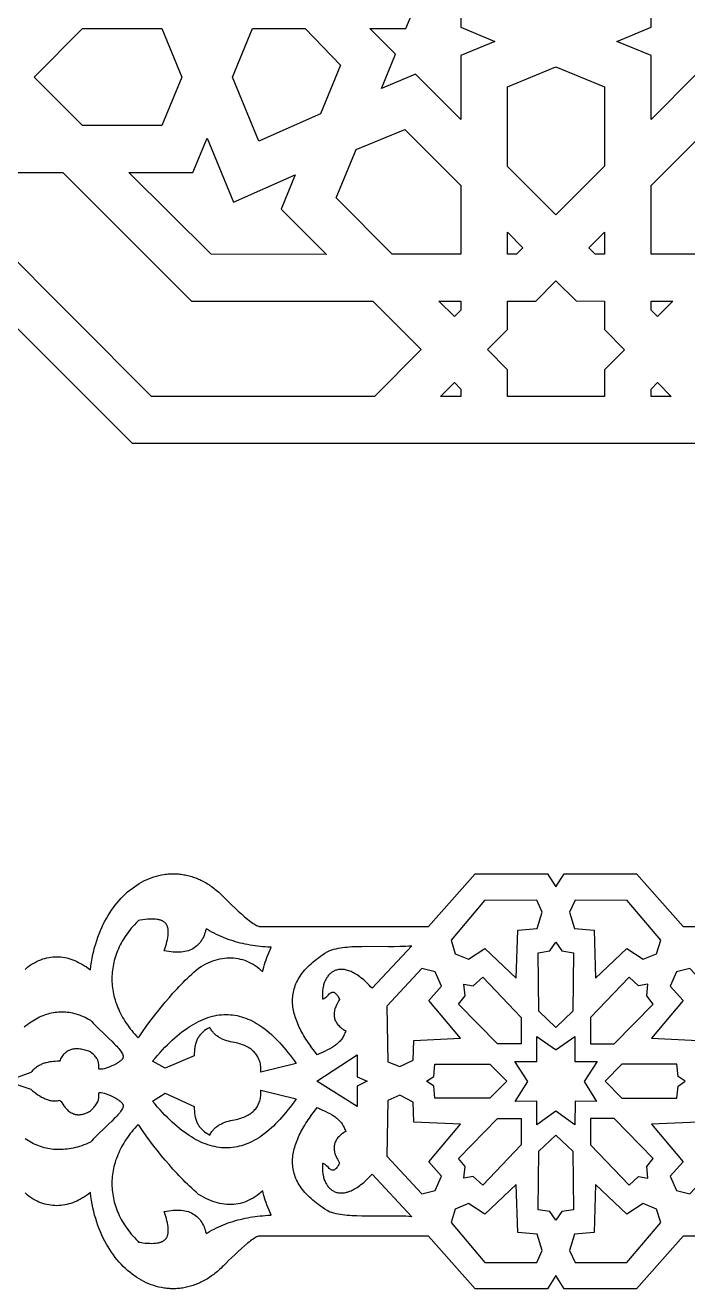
# Model space of a CAD drawing. Extents: x -535 to 1345, y -535 to 535.
# Drawn here: x -84.3 to 21, y -295.4 to -94.8 of the extents above; entities that cross this region are included whole.
import ezdxf

# ---------------------------------------------------------------- set-up
doc = ezdxf.new("R2010")
doc.units = 0
doc.layers.add('LAYER_1', color=18, linetype='CONTINUOUS')
doc.layers.add('LAYER_10', color=174, linetype='CONTINUOUS')

msp = doc.modelspace()

# ---------------------------------------------------------------- linework, layer by layer
at = {"layer": 'LAYER_1'}
for points in [[(-15.12, -95.14), (-9.69, -97.39), (-15.12, -99.64), (-15.12, -109.79), (-22.29, -102.61), (-27.71, -104.86), (-25.47, -99.43), (-29.57, -95.32), (-23.82, -95.32), (-15.11, -74.39)], [(23.74, -95.35), (29.55, -95.35), (25.47, -99.43), (27.72, -104.86), (22.3, -102.61), (15.13, -109.79), (15.13, -99.64), (9.7, -97.39), (15.13, -95.14), (15.11, -74.39)], [(-59.43, -103.07), (-62.62, -110.76), (-75.24, -110.76), (-82.92, -103.07), (-75.22, -95.36), (-62.62, -95.36)], [(-39.86, -95.36), (-34.21, -101.16), (-37.4, -108.88), (-47.21, -113.2), (-51.41, -103.07), (-48.22, -95.36)], [(7.71, -104.6), (7.71, -117.21), (0, -124.92), (-7.69, -117.23), (-7.69, -104.6), (0, -101.41)], [(-15.12, -120.28), (-15.12, -131.18), (-25.99, -131.18), (-34.91, -122.25), (-31.73, -114.55), (-24.02, -111.36)], [(31.73, -114.56), (34.91, -122.25), (25.99, -131.18), (15.12, -131.18), (15.12, -120.28), (24.02, -111.36)], [(-51.22, -122.91), (-41.41, -118.57), (-43.66, -124.01), (-36.46, -131.22), (-54.77, -131.18), (-67.85, -118.2), (-57.67, -118.2), (-55.42, -112.77)], [(-57.91, -138.61), (-29.08, -138.61), (-21.38, -146.32), (-28.81, -153.75), (-64.25, -153.75), (-89.19, -128.81), (-89.19, -118.18), (-78.32, -118.18)], [(-5.24, -130.16), (-6.26, -131.18), (-7.7, -131.18), (-7.7, -127.7)], [(7.71, -131.18), (6.26, -131.18), (5.24, -130.16), (7.71, -127.7)], [(3.2, -138.6), (7.71, -138.61), (7.71, -143.12), (10.9, -146.34), (7.71, -149.54), (7.71, -153.75), (-7.7, -153.75), (-7.7, -149.51), (-10.89, -146.32), (-7.7, -143.12), (-7.7, -138.61), (-3.18, -138.61), (0.01, -135.41)], [(-15.12, -138.61), (-15.12, -140.05), (-16.13, -141.07), (-18.59, -138.61)], [(16.14, -141.07), (15.13, -140.05), (15.13, -138.61), (18.6, -138.61)], [(-15.12, -152.58), (-15.12, -153.75), (-18.32, -153.75), (-16.13, -151.57)], [(18.31, -153.75), (15.12, -153.75), (15.12, -152.58), (16.13, -151.57)], [(-16.66, -240.11), (-15.99, -242.25), (-13.88, -243.11), (-11.29, -241.44), (-6.3, -246.16), (-6.06, -238.52), (-2.96, -238.23), (-2.19, -235.65), (-3.05, -233.76), (-11.32, -233.79)], [(16.66, -240.11), (11.32, -233.79), (3.05, -233.76), (2.19, -235.65), (2.96, -238.23), (6.06, -238.52), (6.3, -246.16), (11.29, -241.44), (13.88, -243.11), (15.99, -242.25)], [(-61.72, -239.99), (-61.66, -239.68), (-61.61, -239.38), (-61.6, -239.24), (-61.59, -239.1), (-61.58, -238.97), (-61.58, -238.85), (-61.58, -238.72), (-61.58, -238.61), (-61.59, -238.49), (-61.6, -238.39), (-61.62, -238.29), (-61.64, -238.19), (-61.66, -238.1), (-61.69, -238.01), (-61.71, -237.92), (-61.75, -237.84), (-61.78, -237.77), (-61.82, -237.7), (-61.86, -237.63), (-61.9, -237.56), (-61.94, -237.5), (-61.99, -237.44), (-62.04, -237.39), (-62.1, -237.33), (-62.16, -237.28), (-62.22, -237.23), (-62.28, -237.18), (-62.36, -237.14), (-62.43, -237.09), (-62.51, -237.05), (-62.6, -237.01), (-62.69, -236.98), (-62.78, -236.94), (-62.89, -236.91), (-62.99, -236.88), (-63.11, -236.85), (-63.22, -236.82), (-63.34, -236.8), (-63.61, -236.77), (-63.9, -236.75), (-64.21, -236.74), (-64.54, -236.74), (-64.89, -236.76), (-65.26, -236.8), (-65.65, -236.85), (-66.07, -236.91), (-66.31, -236.96), (-66.44, -237.09), (-66.71, -237.37), (-66.97, -237.65), (-67.22, -237.93), (-67.46, -238.22), (-67.7, -238.5), (-67.92, -238.79), (-68.13, -239.08), (-68.34, -239.37), (-68.53, -239.67), (-68.72, -239.96), (-68.89, -240.26), (-69.06, -240.56), (-69.22, -240.86), (-69.37, -241.16), (-69.51, -241.47), (-69.64, -241.77), (-69.76, -242.08), (-69.88, -242.38), (-69.98, -242.69), (-70.08, -243), (-70.16, -243.31), (-70.24, -243.62), (-70.31, -243.93), (-70.37, -244.24), (-70.42, -244.55), (-70.47, -244.86), (-70.5, -245.17), (-70.52, -245.49), (-70.54, -245.8), (-70.55, -246.12), (-70.55, -246.43), (-70.54, -246.74), (-70.52, -247.06), (-70.49, -247.37), (-70.45, -247.69), (-70.41, -248), (-70.35, -248.32), (-70.29, -248.63), (-70.22, -248.94), (-70.14, -249.26), (-70.05, -249.57), (-69.95, -249.88), (-69.84, -250.19), (-69.72, -250.51), (-69.6, -250.82), (-69.46, -251.13), (-69.32, -251.43), (-69.17, -251.74), (-69.01, -252.05), (-68.84, -252.36), (-68.66, -252.66), (-68.47, -252.96), (-68.27, -253.27), (-68.06, -253.57), (-67.85, -253.87), (-67.62, -254.16), (-67.39, -254.46), (-67.15, -254.75), (-66.89, -255.05), (-66.63, -255.34), (-66.36, -255.62), (-66.35, -255.63), (-66.24, -255.47), (-65.67, -254.65), (-65.1, -253.83), (-64.51, -253.04), (-63.92, -252.25), (-63.32, -251.48), (-62.71, -250.72), (-62.09, -249.97), (-61.47, -249.24), (-60.84, -248.53), (-60.19, -247.83), (-59.87, -247.48), (-59.54, -247.14), (-59.21, -246.8), (-58.88, -246.47), (-58.54, -246.14), (-58.21, -245.82), (-57.87, -245.5), (-57.53, -245.18), (-57.18, -244.87), (-56.79, -244.52), (-56.36, -244.27), (-55.99, -244.06), (-55.61, -243.87), (-55.23, -243.69), (-54.86, -243.54), (-54.49, -243.39), (-54.12, -243.27), (-53.75, -243.17), (-53.38, -243.08), (-53.01, -243.01), (-52.64, -242.95), (-52.28, -242.92), (-51.92, -242.9), (-51.56, -242.91), (-51.2, -242.93), (-50.84, -242.96), (-50.49, -243.02), (-50.14, -243.1), (-49.8, -243.19), (-49.45, -243.3), (-49.11, -243.43), (-48.78, -243.58), (-48.45, -243.75), (-48.12, -243.93), (-47.8, -244.13), (-47.49, -244.35), (-47.17, -244.58), (-46.86, -244.84), (-46.58, -245.09), (-46.5, -244.76), (-46.4, -244.37), (-46.29, -243.98), (-46.18, -243.6), (-46.05, -243.22), (-45.91, -242.84), (-45.77, -242.47), (-45.62, -242.1), (-45.46, -241.73), (-45.29, -241.36), (-45.23, -241.23), (-45.38, -241.23), (-45.79, -241.2), (-46.19, -241.17), (-46.59, -241.14), (-46.99, -241.1), (-47.39, -241.05), (-47.79, -241), (-48.19, -240.95), (-48.58, -240.88), (-48.98, -240.81), (-49.37, -240.73), (-49.76, -240.65), (-50.15, -240.55), (-50.54, -240.46), (-50.92, -240.35), (-51.3, -240.23), (-51.69, -240.11), (-52.06, -239.98), (-52.44, -239.84), (-52.82, -239.69), (-53.19, -239.54), (-53.56, -239.37), (-53.93, -239.2), (-54.29, -239.01), (-54.66, -238.82), (-55.02, -238.62), (-55.38, -238.41), (-55.57, -238.29), (-55.59, -238.36), (-55.65, -238.62), (-55.73, -238.87), (-55.81, -239.12), (-55.91, -239.36), (-56.01, -239.6), (-56.13, -239.82), (-56.25, -240.05), (-56.39, -240.26), (-56.54, -240.46), (-56.7, -240.65), (-56.87, -240.84), (-57.05, -241.01), (-57.25, -241.17), (-57.46, -241.32), (-57.68, -241.45), (-57.91, -241.57), (-58.15, -241.68), (-58.4, -241.77), (-58.67, -241.85), (-58.94, -241.92), (-59.22, -241.96), (-59.52, -242), (-59.82, -242.02), (-60.13, -242.02), (-60.45, -242.02), (-60.79, -241.99), (-61.13, -241.96), (-62.24, -241.8), (-61.89, -240.68), (-61.8, -240.33)], [(0, -240.42), (0.96, -241.81), (2.8, -242.09), (2.71, -251.35), (0, -253.95), (-2.71, -251.35), (-2.8, -242.09), (-0.96, -241.81)], [(-35.94, -241.72), (-35.61, -241.62), (-35.27, -241.53), (-34.93, -241.45), (-34.59, -241.38), (-34.24, -241.32), (-33.88, -241.27), (-33.52, -241.23), (-33.15, -241.19), (-32.78, -241.16), (-32.4, -241.13), (-32.02, -241.11), (-31.63, -241.09), (-30.84, -241.08), (-30.03, -241.07), (-26.61, -241.09), (-25.71, -241.09), (-24.79, -241.07), (-24.33, -241.05), (-23.86, -241.03), (-23.39, -241.01), (-22.91, -240.98), (-29.2, -247.74), (-29.43, -247.49), (-29.66, -247.25), (-29.88, -247.03), (-30.11, -246.81), (-30.32, -246.61), (-30.54, -246.42), (-30.75, -246.24), (-30.97, -246.07), (-31.17, -245.91), (-31.38, -245.77), (-31.58, -245.63), (-31.78, -245.5), (-31.98, -245.39), (-32.17, -245.28), (-32.36, -245.19), (-32.55, -245.1), (-32.74, -245.02), (-32.92, -244.96), (-33.1, -244.9), (-33.27, -244.85), (-33.45, -244.81), (-33.61, -244.78), (-33.78, -244.76), (-33.94, -244.75), (-34.1, -244.74), (-34.26, -244.75), (-34.41, -244.76), (-34.55, -244.78), (-34.7, -244.81), (-34.84, -244.84), (-34.98, -244.88), (-35.11, -244.93), (-35.24, -244.99), (-35.36, -245.05), (-35.48, -245.13), (-35.6, -245.2), (-35.71, -245.29), (-35.82, -245.38), (-35.93, -245.47), (-36.03, -245.57), (-36.13, -245.68), (-36.22, -245.8), (-36.31, -245.92), (-36.39, -246.04), (-36.47, -246.17), (-36.54, -246.3), (-36.61, -246.44), (-36.68, -246.59), (-36.74, -246.74), (-36.8, -246.89), (-36.85, -247.05), (-36.9, -247.21), (-36.94, -247.37), (-36.98, -247.54), (-37.01, -247.72), (-37.04, -247.89), (-37.06, -248.07), (-37.08, -248.26), (-37.09, -248.44), (-37.1, -248.63), (-37.1, -248.82), (-37.09, -249.01), (-37.09, -249.21), (-37.07, -249.41), (-36.99, -249.4), (-36.91, -249.39), (-36.83, -249.36), (-36.75, -249.32), (-36.67, -249.27), (-36.6, -249.21), (-36.44, -249.08), (-36.15, -248.78), (-36, -248.64), (-35.93, -248.58), (-35.85, -248.52), (-35.77, -248.46), (-35.69, -248.42), (-35.61, -248.39), (-35.53, -248.37), (-35.45, -248.36), (-35.37, -248.36), (-35.28, -248.38), (-35.19, -248.42), (-35.1, -248.48), (-35, -248.55), (-34.9, -248.65), (-34.8, -248.77), (-34.7, -248.91), (-34.59, -249.08), (-34.48, -249.28), (-34.36, -249.5), (-34.49, -249.7), (-34.61, -249.9), (-34.72, -250.1), (-34.82, -250.29), (-34.9, -250.48), (-34.98, -250.66), (-35.05, -250.85), (-35.11, -251.03), (-35.15, -251.21), (-35.19, -251.38), (-35.22, -251.56), (-35.23, -251.72), (-35.24, -251.89), (-35.23, -252.05), (-35.22, -252.22), (-35.19, -252.37), (-35.16, -252.53), (-35.11, -252.68), (-35.06, -252.83), (-34.99, -252.98), (-34.92, -253.12), (-34.83, -253.26), (-34.73, -253.4), (-34.63, -253.53), (-34.51, -253.66), (-34.38, -253.79), (-34.24, -253.92), (-34.1, -254.04), (-33.94, -254.16), (-33.77, -254.28), (-33.59, -254.39), (-33.4, -254.5), (-33.45, -254.67), (-33.51, -254.84), (-33.57, -255), (-33.64, -255.15), (-33.72, -255.3), (-33.8, -255.45), (-33.89, -255.59), (-33.98, -255.72), (-34.08, -255.86), (-34.19, -255.99), (-34.3, -256.12), (-34.42, -256.24), (-34.54, -256.36), (-34.67, -256.48), (-34.8, -256.59), (-34.94, -256.71), (-35.09, -256.82), (-35.24, -256.92), (-35.4, -257.03), (-35.57, -257.13), (-35.91, -257.34), (-36.28, -257.54), (-36.66, -257.73), (-37.07, -257.92), (-37.5, -258.11), (-37.95, -258.3), (-38.37, -257.75), (-38.78, -257.19), (-39.17, -256.64), (-39.36, -256.37), (-39.54, -256.09), (-39.72, -255.82), (-39.89, -255.54), (-40.05, -255.27), (-40.21, -254.99), (-40.36, -254.72), (-40.51, -254.45), (-40.64, -254.18), (-40.78, -253.9), (-40.9, -253.63), (-41.02, -253.36), (-41.13, -253.09), (-41.24, -252.82), (-41.33, -252.55), (-41.42, -252.29), (-41.5, -252.02), (-41.57, -251.75), (-41.64, -251.49), (-41.69, -251.22), (-41.74, -250.95), (-41.78, -250.69), (-41.81, -250.43), (-41.83, -250.16), (-41.84, -249.9), (-41.84, -249.64), (-41.84, -249.38), (-41.82, -249.12), (-41.79, -248.86), (-41.76, -248.6), (-41.71, -248.34), (-41.65, -248.08), (-41.58, -247.83), (-41.5, -247.57), (-41.41, -247.32), (-41.31, -247.06), (-41.2, -246.81), (-41.07, -246.56), (-40.94, -246.31), (-40.79, -246.06), (-40.63, -245.81), (-40.46, -245.56), (-40.28, -245.31), (-40.08, -245.07), (-39.87, -244.82), (-39.65, -244.57), (-39.42, -244.33), (-39.17, -244.09), (-38.91, -243.85), (-38.63, -243.61), (-38.35, -243.37), (-38.05, -243.13), (-37.73, -242.89), (-37.4, -242.65), (-37.06, -242.42), (-36.7, -242.18), (-36.32, -241.95)], [(-26.71, -259.42), (-24.77, -260.17), (-22.68, -259.18), (-22.59, -256.01), (-15.18, -255.67), (-20.2, -249.67), (-18.18, -247.43), (-19.19, -245.15), (-21.29, -244.59), (-26.88, -250.59)], [(18.18, -247.43), (20.2, -249.67), (15.18, -255.67), (22.59, -256.01), (22.68, -259.18), (24.77, -260.17), (26.72, -259.42), (26.88, -250.59), (21.29, -244.59), (19.19, -245.15)], [(-5.51, -252.37), (-5.51, -256.54), (-9.27, -256.54), (-15.48, -250.24), (-14.43, -248.95), (-14.6, -247.09), (-13.12, -247.37), (-11.63, -245.98)], [(5.51, -252.37), (5.51, -256.54), (9.27, -256.54), (15.48, -250.24), (14.43, -248.95), (14.6, -247.09), (13.12, -247.37), (11.63, -245.98)], [(-41.27, -259.69), (-46.87, -261.08), (-46.86, -260.85), (-46.86, -260.61), (-46.87, -260.39), (-46.89, -260.17), (-46.92, -259.95), (-46.96, -259.75), (-47.01, -259.54), (-47.06, -259.35), (-47.13, -259.15), (-47.2, -258.97), (-47.28, -258.79), (-47.37, -258.62), (-47.47, -258.45), (-47.58, -258.29), (-47.7, -258.13), (-47.83, -257.98), (-47.96, -257.83), (-48.11, -257.7), (-48.26, -257.56), (-48.42, -257.43), (-48.6, -257.31), (-48.78, -257.2), (-48.96, -257.09), (-49.16, -256.98), (-49.37, -256.88), (-49.58, -256.79), (-49.81, -256.71), (-50.04, -256.62), (-50.28, -256.55), (-50.53, -256.48), (-50.79, -256.42), (-51.06, -256.36), (-51.39, -256.3), (-51.7, -256.23), (-52.01, -256.15), (-52.3, -256.07), (-52.59, -255.97), (-52.86, -255.87), (-53.13, -255.75), (-53.26, -255.68), (-53.38, -255.62), (-53.5, -255.54), (-53.62, -255.47), (-53.74, -255.39), (-53.86, -255.31), (-53.97, -255.22), (-54.08, -255.13), (-54.18, -255.03), (-54.29, -254.93), (-54.39, -254.83), (-54.48, -254.72), (-54.58, -254.6), (-54.67, -254.48), (-54.75, -254.36), (-54.84, -254.23), (-54.92, -254.09), (-55, -253.95), (-55.28, -254.12), (-55.55, -254.29), (-55.81, -254.47), (-55.93, -254.57), (-56.05, -254.66), (-56.16, -254.76), (-56.27, -254.87), (-56.38, -254.97), (-56.48, -255.08), (-56.57, -255.2), (-56.67, -255.32), (-56.75, -255.44), (-56.83, -255.57), (-56.91, -255.7), (-56.98, -255.84), (-57.05, -255.99), (-57.12, -256.14), (-57.17, -256.29), (-57.23, -256.46), (-57.27, -256.63), (-57.31, -256.8), (-57.35, -256.99), (-57.38, -257.18), (-57.41, -257.37), (-57.43, -257.58), (-57.44, -257.79), (-57.45, -258.02), (-57.45, -258.25), (-57.45, -258.49), (-62.08, -260.43), (-64.09, -259.32), (-63.69, -258.85), (-63.3, -258.39), (-62.9, -257.95), (-62.51, -257.52), (-62.12, -257.11), (-61.73, -256.72), (-61.34, -256.34), (-60.95, -255.98), (-60.56, -255.63), (-60.18, -255.3), (-59.8, -254.98), (-59.41, -254.68), (-59.03, -254.4), (-58.66, -254.13), (-58.28, -253.88), (-57.9, -253.64), (-57.53, -253.42), (-57.16, -253.21), (-56.78, -253.02), (-56.41, -252.84), (-56.04, -252.68), (-55.68, -252.53), (-55.31, -252.4), (-54.94, -252.29), (-54.58, -252.19), (-54.22, -252.1), (-53.86, -252.03), (-53.5, -251.98), (-53.14, -251.94), (-52.78, -251.91), (-52.42, -251.9), (-52.07, -251.91), (-51.72, -251.93), (-51.36, -251.96), (-51.01, -252.01), (-50.66, -252.08), (-50.31, -252.16), (-49.96, -252.25), (-49.62, -252.36), (-49.27, -252.48), (-48.93, -252.62), (-48.58, -252.77), (-48.24, -252.93), (-47.9, -253.11), (-47.56, -253.31), (-47.22, -253.52), (-46.88, -253.74), (-46.54, -253.98), (-46.21, -254.23), (-45.87, -254.5), (-45.54, -254.78), (-45.2, -255.07), (-44.87, -255.38), (-44.54, -255.7), (-44.21, -256.04), (-43.88, -256.39), (-43.55, -256.76), (-43.22, -257.13), (-42.89, -257.53), (-42.57, -257.93), (-42.24, -258.35), (-41.92, -258.79), (-41.59, -259.23)], [(0, -257.45), (0.04, -257.48), (3.03, -255.4), (3.03, -259.39), (6.54, -259.39), (4.47, -262.52), (6.47, -265.73), (3.04, -265.65), (3.03, -269.41), (0, -267.27), (-3.03, -269.41), (-3.04, -265.65), (-6.47, -265.73), (-4.47, -262.52), (-6.54, -259.39), (-3.03, -259.39), (-3.03, -255.4), (-0.04, -257.48)], [(-31.58, -258.32), (-31.59, -261.82), (-29.97, -262.5), (-31.57, -263.29), (-31.57, -266.53), (-38, -262.5)], [(-10.49, -259.79), (-7.81, -262.49), (-7.82, -262.5), (-10.49, -265.2), (-19.24, -265.2), (-19.41, -263.26), (-20.55, -262.49), (-19.41, -261.73), (-19.24, -259.79)], [(10.49, -259.79), (7.81, -262.49), (7.82, -262.5), (10.49, -265.2), (19.24, -265.2), (19.41, -263.26), (20.55, -262.49), (19.41, -261.73), (19.24, -259.79)], [(-46.87, -263.9), (-41.27, -265.29), (-41.59, -265.76), (-41.92, -266.2), (-42.24, -266.64), (-42.57, -267.06), (-42.89, -267.46), (-43.22, -267.85), (-43.55, -268.23), (-43.88, -268.6), (-44.21, -268.95), (-44.54, -269.28), (-44.87, -269.61), (-45.2, -269.91), (-45.54, -270.21), (-45.87, -270.49), (-46.21, -270.76), (-46.54, -271.01), (-46.88, -271.25), (-47.22, -271.47), (-47.56, -271.68), (-47.9, -271.87), (-48.24, -272.05), (-48.58, -272.22), (-48.93, -272.37), (-49.27, -272.51), (-49.62, -272.63), (-49.96, -272.74), (-50.31, -272.83), (-50.66, -272.91), (-51.01, -272.97), (-51.36, -273.02), (-51.72, -273.06), (-52.07, -273.08), (-52.42, -273.08), (-52.78, -273.07), (-53.14, -273.05), (-53.5, -273.01), (-53.86, -272.95), (-54.22, -272.88), (-54.58, -272.8), (-54.94, -272.7), (-55.31, -272.58), (-55.68, -272.45), (-56.04, -272.31), (-56.41, -272.15), (-56.78, -271.97), (-57.16, -271.78), (-57.53, -271.57), (-57.9, -271.35), (-58.28, -271.11), (-58.66, -270.86), (-59.03, -270.59), (-59.41, -270.31), (-59.8, -270.01), (-60.18, -269.69), (-60.56, -269.36), (-60.95, -269.01), (-61.34, -268.65), (-61.73, -268.27), (-62.12, -267.88), (-62.51, -267.47), (-62.9, -267.04), (-63.3, -266.6), (-63.69, -266.14), (-64.09, -265.66), (-62.06, -264.38), (-57.45, -266.5), (-57.45, -266.74), (-57.45, -266.97), (-57.44, -267.19), (-57.43, -267.41), (-57.41, -267.61), (-57.38, -267.81), (-57.35, -268), (-57.31, -268.19), (-57.27, -268.36), (-57.23, -268.53), (-57.17, -268.69), (-57.12, -268.85), (-57.05, -269), (-56.98, -269.14), (-56.91, -269.28), (-56.83, -269.42), (-56.75, -269.55), (-56.67, -269.67), (-56.57, -269.79), (-56.48, -269.9), (-56.38, -270.01), (-56.27, -270.12), (-56.16, -270.22), (-56.05, -270.33), (-55.93, -270.42), (-55.81, -270.52), (-55.55, -270.7), (-55.28, -270.87), (-55, -271.04), (-54.92, -270.9), (-54.84, -270.76), (-54.75, -270.63), (-54.67, -270.5), (-54.58, -270.38), (-54.48, -270.27), (-54.39, -270.16), (-54.29, -270.05), (-54.18, -269.95), (-54.08, -269.86), (-53.97, -269.77), (-53.86, -269.68), (-53.74, -269.6), (-53.62, -269.52), (-53.5, -269.44), (-53.38, -269.37), (-53.26, -269.3), (-53.13, -269.24), (-52.86, -269.12), (-52.59, -269.01), (-52.3, -268.92), (-52.01, -268.83), (-51.7, -268.76), (-51.39, -268.69), (-51.06, -268.63), (-50.79, -268.57), (-50.53, -268.51), (-50.28, -268.44), (-50.04, -268.36), (-49.81, -268.28), (-49.58, -268.2), (-49.37, -268.1), (-49.16, -268), (-48.96, -267.9), (-48.78, -267.79), (-48.6, -267.67), (-48.42, -267.55), (-48.26, -267.43), (-48.11, -267.29), (-47.96, -267.15), (-47.83, -267.01), (-47.7, -266.86), (-47.58, -266.7), (-47.47, -266.54), (-47.37, -266.37), (-47.28, -266.2), (-47.2, -266.02), (-47.13, -265.83), (-47.06, -265.64), (-47.01, -265.44), (-46.96, -265.24), (-46.92, -265.03), (-46.89, -264.82), (-46.87, -264.6), (-46.86, -264.37), (-46.86, -264.14)], [(-22.59, -268.98), (-22.68, -265.8), (-24.77, -264.73), (-26.71, -265.55), (-26.88, -274.4), (-21.29, -280.4), (-19.19, -279.84), (-18.18, -277.56), (-20.2, -275.32), (-15.18, -269.32)], [(22.68, -265.8), (22.59, -268.98), (15.18, -269.32), (20.2, -275.32), (18.18, -277.56), (19.19, -279.84), (21.29, -280.4), (26.88, -274.4), (26.71, -265.55), (24.77, -264.73)], [(-29.2, -277.25), (-22.91, -284.01), (-23.39, -283.98), (-23.86, -283.95), (-24.33, -283.93), (-24.79, -283.92), (-25.71, -283.9), (-26.61, -283.9), (-30.03, -283.92), (-30.84, -283.91), (-31.63, -283.89), (-32.02, -283.88), (-32.4, -283.86), (-32.78, -283.83), (-33.15, -283.8), (-33.52, -283.76), (-33.88, -283.72), (-34.24, -283.66), (-34.59, -283.6), (-34.93, -283.53), (-35.27, -283.46), (-35.61, -283.37), (-35.94, -283.27), (-36.32, -283.04), (-36.7, -282.8), (-37.06, -282.57), (-37.4, -282.33), (-37.73, -282.1), (-38.05, -281.86), (-38.35, -281.62), (-38.63, -281.38), (-38.91, -281.14), (-39.17, -280.9), (-39.42, -280.66), (-39.65, -280.41), (-39.87, -280.17), (-40.08, -279.92), (-40.28, -279.68), (-40.46, -279.43), (-40.63, -279.18), (-40.79, -278.93), (-40.94, -278.68), (-41.07, -278.43), (-41.2, -278.18), (-41.31, -277.92), (-41.41, -277.67), (-41.5, -277.41), (-41.58, -277.16), (-41.65, -276.9), (-41.71, -276.65), (-41.76, -276.39), (-41.79, -276.13), (-41.82, -275.87), (-41.84, -275.61), (-41.84, -275.35), (-41.84, -275.09), (-41.83, -274.82), (-41.81, -274.56), (-41.78, -274.3), (-41.74, -274.03), (-41.69, -273.77), (-41.64, -273.5), (-41.57, -273.24), (-41.5, -272.97), (-41.42, -272.7), (-41.33, -272.43), (-41.24, -272.16), (-41.13, -271.89), (-41.02, -271.62), (-40.9, -271.35), (-40.78, -271.08), (-40.64, -270.81), (-40.51, -270.54), (-40.36, -270.27), (-40.21, -269.99), (-40.05, -269.72), (-39.89, -269.45), (-39.72, -269.17), (-39.54, -268.9), (-39.36, -268.62), (-39.17, -268.35), (-38.78, -267.79), (-38.37, -267.24), (-37.95, -266.68), (-37.5, -266.87), (-37.07, -267.07), (-36.66, -267.26), (-36.28, -267.45), (-35.91, -267.65), (-35.57, -267.85), (-35.4, -267.96), (-35.24, -268.06), (-35.09, -268.17), (-34.94, -268.28), (-34.8, -268.39), (-34.67, -268.51), (-34.54, -268.63), (-34.42, -268.75), (-34.3, -268.87), (-34.19, -269), (-34.08, -269.13), (-33.98, -269.26), (-33.89, -269.4), (-33.8, -269.54), (-33.72, -269.69), (-33.64, -269.84), (-33.57, -269.99), (-33.51, -270.15), (-33.45, -270.31), (-33.4, -270.48), (-33.59, -270.59), (-33.77, -270.71), (-33.94, -270.83), (-34.1, -270.95), (-34.24, -271.07), (-34.38, -271.2), (-34.51, -271.32), (-34.63, -271.46), (-34.73, -271.59), (-34.83, -271.73), (-34.92, -271.87), (-34.99, -272.01), (-35.06, -272.16), (-35.11, -272.31), (-35.16, -272.46), (-35.19, -272.61), (-35.22, -272.77), (-35.23, -272.93), (-35.24, -273.1), (-35.23, -273.26), (-35.22, -273.43), (-35.19, -273.6), (-35.15, -273.78), (-35.11, -273.96), (-35.05, -274.14), (-34.98, -274.32), (-34.9, -274.51), (-34.82, -274.7), (-34.72, -274.89), (-34.61, -275.09), (-34.49, -275.29), (-34.36, -275.49), (-34.48, -275.71), (-34.59, -275.9), (-34.7, -276.07), (-34.8, -276.22), (-34.9, -276.34), (-35, -276.43), (-35.1, -276.51), (-35.19, -276.57), (-35.28, -276.6), (-35.37, -276.62), (-35.45, -276.63), (-35.53, -276.62), (-35.61, -276.6), (-35.69, -276.57), (-35.77, -276.52), (-35.85, -276.47), (-35.93, -276.41), (-36, -276.35), (-36.15, -276.2), (-36.44, -275.91), (-36.6, -275.78), (-36.67, -275.72), (-36.75, -275.67), (-36.83, -275.63), (-36.91, -275.6), (-36.99, -275.58), (-37.07, -275.58), (-37.09, -275.78), (-37.09, -275.97), (-37.1, -276.17), (-37.1, -276.36), (-37.09, -276.55), (-37.08, -276.73), (-37.06, -276.91), (-37.04, -277.09), (-37.01, -277.27), (-36.98, -277.44), (-36.94, -277.61), (-36.9, -277.78), (-36.85, -277.94), (-36.8, -278.1), (-36.74, -278.25), (-36.68, -278.4), (-36.61, -278.54), (-36.54, -278.68), (-36.47, -278.82), (-36.39, -278.95), (-36.31, -279.07), (-36.22, -279.19), (-36.13, -279.3), (-36.03, -279.41), (-35.93, -279.52), (-35.82, -279.61), (-35.71, -279.7), (-35.6, -279.78), (-35.48, -279.86), (-35.36, -279.93), (-35.24, -280), (-35.11, -280.05), (-34.98, -280.1), (-34.84, -280.15), (-34.7, -280.18), (-34.55, -280.21), (-34.41, -280.23), (-34.26, -280.24), (-34.1, -280.24), (-33.94, -280.24), (-33.78, -280.23), (-33.61, -280.2), (-33.45, -280.17), (-33.27, -280.14), (-33.1, -280.09), (-32.92, -280.03), (-32.74, -279.96), (-32.55, -279.89), (-32.36, -279.8), (-32.17, -279.71), (-31.98, -279.6), (-31.78, -279.48), (-31.58, -279.36), (-31.38, -279.22), (-31.17, -279.08), (-30.97, -278.92), (-30.75, -278.75), (-30.54, -278.57), (-30.32, -278.38), (-30.11, -278.17), (-29.88, -277.96), (-29.66, -277.73), (-29.43, -277.5)], [(-9.27, -268.44), (-5.51, -268.44), (-5.51, -272.61), (-11.63, -279.01), (-13.12, -277.62), (-14.6, -277.9), (-14.43, -276.04), (-15.48, -274.75)], [(9.27, -268.44), (5.51, -268.44), (5.51, -272.61), (11.63, -279.01), (13.12, -277.62), (14.6, -277.9), (14.43, -276.04), (15.48, -274.75)], [(-64.89, -288.22), (-64.54, -288.24), (-64.21, -288.25), (-63.9, -288.24), (-63.61, -288.22), (-63.34, -288.18), (-63.22, -288.16), (-63.11, -288.14), (-62.99, -288.11), (-62.89, -288.08), (-62.78, -288.05), (-62.69, -288.01), (-62.6, -287.97), (-62.51, -287.93), (-62.43, -287.89), (-62.36, -287.85), (-62.28, -287.8), (-62.22, -287.76), (-62.16, -287.71), (-62.1, -287.65), (-62.04, -287.6), (-61.99, -287.54), (-61.94, -287.48), (-61.9, -287.42), (-61.86, -287.36), (-61.82, -287.29), (-61.78, -287.22), (-61.75, -287.14), (-61.71, -287.06), (-61.69, -286.98), (-61.66, -286.89), (-61.64, -286.8), (-61.62, -286.7), (-61.6, -286.6), (-61.59, -286.49), (-61.58, -286.38), (-61.58, -286.26), (-61.58, -286.14), (-61.58, -286.01), (-61.59, -285.88), (-61.6, -285.75), (-61.61, -285.61), (-61.66, -285.31), (-61.72, -284.99), (-61.8, -284.66), (-61.89, -284.31), (-62.24, -283.19), (-61.13, -283.03), (-60.79, -282.99), (-60.45, -282.97), (-60.13, -282.96), (-59.82, -282.97), (-59.52, -282.99), (-59.22, -283.02), (-58.94, -283.07), (-58.67, -283.14), (-58.4, -283.21), (-58.15, -283.31), (-57.91, -283.41), (-57.68, -283.53), (-57.46, -283.67), (-57.25, -283.82), (-57.05, -283.98), (-56.87, -284.15), (-56.7, -284.33), (-56.54, -284.53), (-56.39, -284.73), (-56.25, -284.94), (-56.13, -285.16), (-56.01, -285.39), (-55.91, -285.63), (-55.81, -285.87), (-55.73, -286.12), (-55.65, -286.37), (-55.59, -286.63), (-55.57, -286.7), (-55.38, -286.58), (-55.02, -286.37), (-54.66, -286.16), (-54.29, -285.97), (-53.93, -285.79), (-53.56, -285.62), (-53.19, -285.45), (-52.82, -285.29), (-52.44, -285.15), (-52.06, -285.01), (-51.69, -284.88), (-51.3, -284.75), (-50.92, -284.64), (-50.54, -284.53), (-50.15, -284.43), (-49.76, -284.34), (-49.37, -284.26), (-48.98, -284.18), (-48.58, -284.11), (-48.19, -284.04), (-47.79, -283.98), (-47.39, -283.93), (-46.99, -283.89), (-46.59, -283.85), (-46.19, -283.81), (-45.79, -283.78), (-45.38, -283.76), (-45.23, -283.75), (-45.29, -283.63), (-45.46, -283.26), (-45.62, -282.89), (-45.77, -282.52), (-45.91, -282.15), (-46.05, -281.77), (-46.18, -281.39), (-46.29, -281.01), (-46.4, -280.62), (-46.5, -280.23), (-46.58, -279.9), (-46.86, -280.15), (-47.17, -280.4), (-47.49, -280.64), (-47.8, -280.86), (-48.12, -281.06), (-48.45, -281.24), (-48.78, -281.41), (-49.11, -281.55), (-49.45, -281.68), (-49.8, -281.8), (-50.14, -281.89), (-50.49, -281.97), (-50.84, -282.02), (-51.2, -282.06), (-51.56, -282.08), (-51.92, -282.08), (-52.28, -282.07), (-52.64, -282.03), (-53.01, -281.98), (-53.38, -281.91), (-53.75, -281.82), (-54.12, -281.72), (-54.49, -281.59), (-54.86, -281.45), (-55.23, -281.29), (-55.61, -281.12), (-55.99, -280.93), (-56.36, -280.72), (-56.79, -280.47), (-57.18, -280.12), (-57.53, -279.81), (-57.87, -279.49), (-58.21, -279.17), (-58.54, -278.85), (-58.88, -278.52), (-59.21, -278.18), (-59.54, -277.85), (-59.87, -277.51), (-60.19, -277.16), (-60.84, -276.46), (-61.47, -275.74), (-62.09, -275.01), (-62.71, -274.27), (-63.32, -273.51), (-63.92, -272.74), (-64.51, -271.95), (-65.1, -271.15), (-65.67, -270.34), (-66.24, -269.52), (-66.35, -269.35), (-66.36, -269.36), (-66.63, -269.65), (-66.89, -269.94), (-67.15, -270.23), (-67.39, -270.53), (-67.62, -270.82), (-67.85, -271.12), (-68.06, -271.42), (-68.27, -271.72), (-68.47, -272.02), (-68.66, -272.33), (-68.84, -272.63), (-69.01, -272.94), (-69.17, -273.24), (-69.32, -273.55), (-69.46, -273.86), (-69.6, -274.17), (-69.72, -274.48), (-69.84, -274.79), (-69.95, -275.11), (-70.05, -275.42), (-70.14, -275.73), (-70.22, -276.04), (-70.29, -276.36), (-70.35, -276.67), (-70.41, -276.99), (-70.45, -277.3), (-70.49, -277.62), (-70.52, -277.93), (-70.54, -278.24), (-70.55, -278.56), (-70.55, -278.87), (-70.54, -279.19), (-70.52, -279.5), (-70.5, -279.81), (-70.47, -280.13), (-70.42, -280.44), (-70.37, -280.75), (-70.31, -281.06), (-70.24, -281.37), (-70.16, -281.68), (-70.08, -281.99), (-69.98, -282.3), (-69.88, -282.61), (-69.76, -282.91), (-69.64, -283.22), (-69.51, -283.52), (-69.37, -283.82), (-69.22, -284.13), (-69.06, -284.43), (-68.89, -284.73), (-68.72, -285.02), (-68.53, -285.32), (-68.34, -285.61), (-68.13, -285.91), (-67.92, -286.2), (-67.7, -286.48), (-67.46, -286.77), (-67.22, -287.06), (-66.97, -287.34), (-66.71, -287.62), (-66.44, -287.9), (-66.31, -288.03), (-66.07, -288.08), (-65.65, -288.14), (-65.26, -288.19)], [(0, -271.04), (2.71, -273.63), (2.8, -282.9), (0.96, -283.18), (0, -284.57), (-0.96, -283.18), (-2.8, -282.9), (-2.71, -273.63)], [(-6.3, -278.88), (-11.29, -283.6), (-13.88, -281.93), (-15.99, -282.79), (-16.66, -284.93), (-11.27, -291.3), (-3.05, -291.28), (-2.19, -289.39), (-2.96, -286.81), (-6.06, -286.52)], [(6.06, -286.52), (2.96, -286.81), (2.19, -289.39), (3.05, -291.28), (11.27, -291.3), (16.66, -284.93), (15.99, -282.79), (13.88, -281.93), (11.29, -283.6), (6.3, -278.88)]]:
    msp.add_lwpolyline(points, close=True, dxfattribs=at)
msp.add_lwpolyline([(-84.47, -253.84), (-84.2, -253.63), (-83.93, -253.44), (-83.66, -253.24), (-83.39, -253.06), (-83.12, -252.89), (-82.85, -252.73), (-82.58, -252.58), (-82.3, -252.44), (-82.03, -252.3), (-81.76, -252.18), (-81.49, -252.07), (-81.21, -251.96), (-80.94, -251.87), (-80.67, -251.78), (-80.39, -251.71), (-80.12, -251.65), (-79.84, -251.59), (-79.57, -251.55), (-79.29, -251.51), (-79.02, -251.49), (-78.74, -251.47), (-78.46, -251.47), (-78.19, -251.47), (-77.91, -251.49), (-77.63, -251.51), (-77.35, -251.55), (-77.07, -251.6), (-76.79, -251.65), (-76.51, -251.72), (-76.23, -251.79), (-75.95, -251.88), (-75.67, -251.98), (-75.39, -252.09), (-75.11, -252.21), (-74.82, -252.33), (-74.54, -252.47), (-74.26, -252.62), (-73.97, -252.78), (-73.74, -253.04), (-73.5, -253.3), (-73, -253.81), (-72.5, -254.3), (-72, -254.78), (-71.03, -255.7), (-70.58, -256.13), (-70.16, -256.55), (-69.96, -256.75), (-69.78, -256.94), (-69.6, -257.13), (-69.44, -257.31), (-69.3, -257.49), (-69.17, -257.66), (-69.06, -257.83), (-68.96, -257.99), (-68.88, -258.14), (-68.82, -258.29), (-68.8, -258.36), (-68.78, -258.43), (-68.77, -258.5), (-68.77, -258.56), (-68.77, -258.63), (-68.77, -258.69), (-68.78, -258.75), (-68.8, -258.81), (-68.82, -258.87), (-68.85, -258.92), (-68.89, -258.97), (-68.93, -259.03), (-69.02, -259.13), (-69.13, -259.22), (-69.24, -259.32), (-69.37, -259.42), (-69.5, -259.51), (-69.64, -259.6), (-69.78, -259.69), (-69.93, -259.77), (-70.24, -259.93), (-70.55, -260.08), (-70.87, -260.21), (-71.18, -260.33), (-71.48, -260.43), (-71.76, -260.51), (-72.01, -260.56), (-72.13, -260.58), (-72.23, -260.6), (-72.33, -260.6), (-72.41, -260.61), (-72.48, -260.6), (-72.54, -260.59), (-72.58, -260.57), (-72.61, -260.54), (-72.62, -260.53), (-72.63, -260.51), (-72.63, -260.49), (-72.62, -260.47), (-72.62, -260.32), (-72.61, -260.18), (-72.62, -260.04), (-72.62, -259.91), (-72.63, -259.79), (-72.65, -259.67), (-72.67, -259.56), (-72.7, -259.45), (-72.73, -259.35), (-72.76, -259.25), (-72.8, -259.16), (-72.84, -259.07), (-72.88, -258.98), (-72.93, -258.9), (-73.02, -258.75), (-73.13, -258.61), (-73.25, -258.48), (-73.37, -258.36), (-73.49, -258.25), (-73.75, -258.03), (-73.99, -257.81), (-74.2, -257.74), (-74.41, -257.67), (-74.62, -257.61), (-74.82, -257.55), (-75.02, -257.5), (-75.22, -257.46), (-75.41, -257.43), (-75.6, -257.4), (-75.78, -257.38), (-75.96, -257.37), (-76.14, -257.36), (-76.31, -257.37), (-76.47, -257.38), (-76.64, -257.4), (-76.8, -257.42), (-76.95, -257.46), (-77.11, -257.51), (-77.25, -257.56), (-77.4, -257.62), (-77.54, -257.69), (-77.67, -257.77), (-77.8, -257.87), (-77.93, -257.97), (-78.05, -258.08), (-78.17, -258.2), (-78.28, -258.33), (-78.39, -258.47), (-78.49, -258.62), (-78.6, -258.78), (-78.69, -258.95), (-78.78, -259.13), (-78.87, -259.33), (-79.21, -259.33), (-79.54, -259.35), (-79.85, -259.37), (-80.16, -259.4), (-80.46, -259.44), (-80.75, -259.5), (-81.04, -259.57), (-81.18, -259.61), (-81.32, -259.65), (-81.45, -259.7), (-81.59, -259.75), (-81.73, -259.81), (-81.86, -259.87), (-81.99, -259.94), (-82.12, -260.01), (-82.26, -260.09), (-82.39, -260.18), (-82.52, -260.27), (-82.64, -260.36), (-82.77, -260.47), (-82.9, -260.58), (-83.03, -260.69), (-83.16, -260.82), (-83.29, -260.95), (-83.42, -261.09), (-87.18, -262.5), (-83.41, -263.77), (-83.14, -264.01), (-82.86, -264.24), (-82.58, -264.45), (-82.3, -264.65), (-82.01, -264.84), (-81.71, -265.01), (-81.42, -265.16), (-81.27, -265.23), (-81.13, -265.29), (-80.98, -265.35), (-80.83, -265.41), (-80.68, -265.46), (-80.54, -265.5), (-80.39, -265.54), (-80.25, -265.57), (-80.1, -265.59), (-79.96, -265.61), (-79.81, -265.63), (-79.67, -265.63), (-79.53, -265.63), (-79.39, -265.62), (-79.25, -265.61), (-79.11, -265.58), (-78.98, -265.55), (-78.84, -265.52), (-78.8, -265.54), (-78.75, -265.59), (-78.69, -265.65), (-78.63, -265.73), (-78.35, -266.14), (-78.17, -266.4), (-78.07, -266.53), (-77.96, -266.66), (-77.85, -266.79), (-77.73, -266.93), (-77.6, -267.06), (-77.47, -267.18), (-77.32, -267.3), (-77.17, -267.41), (-77.01, -267.51), (-76.83, -267.59), (-76.65, -267.67), (-76.56, -267.7), (-76.46, -267.73), (-76.36, -267.76), (-76.26, -267.78), (-76.16, -267.79), (-76.05, -267.8), (-75.94, -267.81), (-75.83, -267.81), (-75.72, -267.81), (-75.6, -267.8), (-75.48, -267.79), (-75.36, -267.77), (-75.23, -267.74), (-75.1, -267.71), (-74.97, -267.67), (-74.84, -267.62), (-74.7, -267.57), (-74.56, -267.51), (-74.42, -267.44), (-74.27, -267.37), (-74.12, -267.29), (-73.97, -267.2), (-73.7, -266.92), (-73.44, -266.66), (-73.31, -266.53), (-73.19, -266.39), (-73.08, -266.25), (-72.97, -266.11), (-72.88, -265.95), (-72.8, -265.78), (-72.76, -265.69), (-72.73, -265.6), (-72.7, -265.5), (-72.67, -265.4), (-72.65, -265.3), (-72.63, -265.19), (-72.62, -265.07), (-72.61, -264.95), (-72.61, -264.83), (-72.61, -264.7), (-72.61, -264.56), (-72.62, -264.42), (-72.63, -264.38), (-72.62, -264.36), (-72.61, -264.34), (-72.58, -264.32), (-72.54, -264.3), (-72.48, -264.29), (-72.41, -264.29), (-72.33, -264.29), (-72.23, -264.31), (-72.01, -264.35), (-71.76, -264.41), (-71.48, -264.5), (-71.18, -264.61), (-70.87, -264.73), (-70.55, -264.88), (-70.24, -265.03), (-69.93, -265.2), (-69.78, -265.29), (-69.64, -265.38), (-69.5, -265.47), (-69.37, -265.57), (-69.24, -265.66), (-69.13, -265.76), (-69.02, -265.86), (-68.93, -265.96), (-68.89, -266.01), (-68.85, -266.07), (-68.82, -266.12), (-68.8, -266.18), (-68.78, -266.24), (-68.77, -266.3), (-68.77, -266.36), (-68.77, -266.42), (-68.77, -266.49), (-68.78, -266.56), (-68.8, -266.63), (-68.82, -266.7), (-68.88, -266.85), (-68.96, -267), (-69.06, -267.16), (-69.17, -267.32), (-69.3, -267.5), (-69.44, -267.67), (-69.6, -267.86), (-69.78, -268.05), (-69.96, -268.24), (-70.16, -268.44), (-70.58, -268.85), (-71.03, -269.29), (-72, -270.2), (-72.5, -270.68), (-73, -271.18), (-73.5, -271.69), (-73.74, -271.94), (-73.97, -272.2), (-74.32, -272.35), (-74.66, -272.49), (-75.01, -272.62), (-75.35, -272.74), (-75.68, -272.85), (-76.02, -272.95), (-76.35, -273.03), (-76.68, -273.11), (-77, -273.18), (-77.32, -273.23), (-77.64, -273.28), (-77.96, -273.31), (-78.28, -273.34), (-78.59, -273.35), (-78.9, -273.36), (-79.21, -273.36), (-79.52, -273.34), (-79.82, -273.32), (-80.12, -273.29), (-80.42, -273.24), (-80.71, -273.19), (-81.01, -273.13), (-81.3, -273.05), (-81.58, -272.97), (-81.87, -272.88), (-82.15, -272.78), (-82.44, -272.67), (-82.72, -272.55), (-82.99, -272.42), (-83.27, -272.29), (-83.54, -272.14), (-83.81, -271.98), (-84.08, -271.82), (-84.34, -271.65)], dxfattribs=at)
at = {"layer": 'LAYER_10'}
msp.add_lwpolyline([(-162.5, 68.65), (-162.5, -65.97), (-67.31, -161.16), (67.31, -161.16), (162.5, -65.97), (162.5, 68.65), (67.31, 163.84), (-67.31, 163.84)], close=True, dxfattribs=at)
for points in [[(-84.34, -244.78), (-83.98, -244.39), (-83.68, -244.18), (-83.37, -243.97), (-83.06, -243.79), (-82.75, -243.62), (-82.44, -243.46), (-82.13, -243.32), (-81.82, -243.2), (-81.5, -243.09), (-81.19, -242.99), (-80.87, -242.91), (-80.56, -242.85), (-80.24, -242.8), (-79.93, -242.76), (-79.61, -242.75), (-79.29, -242.74), (-78.98, -242.75), (-78.66, -242.77), (-78.35, -242.81), (-78.03, -242.86), (-77.71, -242.93), (-77.4, -243.01), (-77.08, -243.11), (-76.77, -243.21), (-76.45, -243.34), (-76.14, -243.47), (-75.83, -243.62), (-75.52, -243.79), (-75.21, -243.97), (-74.9, -244.16), (-74.59, -244.36), (-74.28, -244.58), (-73.97, -244.81), (-73.89, -244.19), (-73.8, -243.58), (-73.69, -242.97), (-73.57, -242.38), (-73.43, -241.8), (-73.29, -241.24), (-73.12, -240.68), (-72.95, -240.13), (-72.77, -239.6), (-72.57, -239.07), (-72.36, -238.56), (-72.14, -238.07), (-71.91, -237.58), (-71.67, -237.1), (-71.42, -236.64), (-71.15, -236.19), (-70.88, -235.76), (-70.6, -235.34), (-70.31, -234.93), (-70.01, -234.53), (-69.71, -234.15), (-69.39, -233.78), (-69.07, -233.43), (-68.74, -233.09), (-68.4, -232.76), (-68.05, -232.45), (-67.7, -232.16), (-67.34, -231.87), (-66.98, -231.61), (-66.61, -231.36), (-66.24, -231.12), (-65.85, -230.9), (-65.47, -230.7), (-65.08, -230.51), (-64.69, -230.34), (-64.29, -230.18), (-63.89, -230.05), (-63.48, -229.92), (-63.08, -229.82), (-62.67, -229.73), (-62.25, -229.66), (-62.05, -229.63), (-61.84, -229.61), (-61.63, -229.59), (-61.42, -229.57), (-61.21, -229.56), (-61, -229.55), (-60.79, -229.55), (-60.58, -229.55), (-60.37, -229.56), (-60.16, -229.57), (-59.95, -229.59), (-59.74, -229.61), (-59.53, -229.63), (-59.32, -229.66), (-59.11, -229.7), (-58.9, -229.74), (-58.69, -229.78), (-58.48, -229.83), (-58.27, -229.88), (-58.06, -229.94), (-57.85, -230), (-57.64, -230.07), (-57.44, -230.15), (-57.23, -230.22), (-57.02, -230.31), (-56.81, -230.39), (-56.6, -230.49), (-56.4, -230.58), (-56.19, -230.68), (-55.99, -230.79), (-55.78, -230.9), (-55.58, -231.02), (-55.37, -231.14), (-55.17, -231.27), (-54.97, -231.4), (-54.77, -231.54), (-54.57, -231.69), (-54.37, -231.83), (-54.17, -231.99), (-53.97, -232.15), (-53.77, -232.31), (-53.58, -232.48), (-53.38, -232.65), (-53.19, -232.83), (-53, -233.02), (-52.81, -233.21), (-52.39, -233.62), (-51.94, -234.07), (-51.47, -234.53), (-50.97, -235.01), (-50.47, -235.48), (-49.96, -235.94), (-49.46, -236.37), (-48.98, -236.78), (-48.75, -236.96), (-48.52, -237.14), (-48.31, -237.3), (-48.1, -237.44), (-47.91, -237.57), (-47.73, -237.68), (-47.56, -237.77), (-47.41, -237.84), (-47.27, -237.89), (-47.21, -237.9), (-47.15, -237.91), (-47.09, -237.92), (-47.09, -237.92), (-20.22, -237.92), (-12.81, -229.55), (-1.32, -229.55), (0, -231.64), (0, -231.64), (0, -231.64), (1.32, -229.55), (12.83, -229.55), (20.22, -237.92), (47.09, -237.92)], [(47.09, -287.08), (20.22, -287.08), (12.81, -295.45), (1.32, -295.45), (0, -293.36), (-1.32, -295.45), (-12.81, -295.45), (-20.22, -287.08), (-47.09, -287.08), (-47.09, -287.08), (-47.15, -287.09), (-47.21, -287.1), (-47.27, -287.11), (-47.41, -287.16), (-47.56, -287.23), (-47.73, -287.32), (-47.91, -287.43), (-48.1, -287.56), (-48.31, -287.7), (-48.52, -287.86), (-48.75, -288.04), (-48.98, -288.22), (-49.46, -288.63), (-49.96, -289.06), (-50.47, -289.52), (-50.97, -289.99), (-51.47, -290.47), (-51.94, -290.93), (-52.39, -291.38), (-52.81, -291.79), (-53, -291.98), (-53.19, -292.17), (-53.38, -292.35), (-53.58, -292.52), (-53.77, -292.69), (-53.97, -292.85), (-54.17, -293.01), (-54.37, -293.17), (-54.57, -293.31), (-54.77, -293.46), (-54.97, -293.6), (-55.17, -293.73), (-55.37, -293.86), (-55.58, -293.98), (-55.78, -294.1), (-55.99, -294.21), (-56.19, -294.32), (-56.4, -294.42), (-56.6, -294.51), (-56.81, -294.61), (-57.02, -294.69), (-57.23, -294.78), (-57.44, -294.85), (-57.64, -294.93), (-57.85, -295), (-58.06, -295.06), (-58.27, -295.12), (-58.48, -295.17), (-58.69, -295.22), (-58.9, -295.26), (-59.11, -295.3), (-59.32, -295.34), (-59.53, -295.37), (-59.74, -295.39), (-59.95, -295.41), (-60.16, -295.43), (-60.37, -295.44), (-60.58, -295.45), (-60.79, -295.45), (-61, -295.45), (-61.21, -295.44), (-61.42, -295.43), (-61.63, -295.41), (-61.84, -295.39), (-62.05, -295.37), (-62.25, -295.34), (-62.67, -295.27), (-63.08, -295.18), (-63.48, -295.08), (-63.89, -294.95), (-64.29, -294.82), (-64.69, -294.66), (-65.08, -294.49), (-65.47, -294.3), (-65.85, -294.1), (-66.24, -293.88), (-66.61, -293.64), (-66.98, -293.39), (-67.34, -293.13), (-67.7, -292.84), (-68.05, -292.55), (-68.4, -292.24), (-68.74, -291.91), (-69.07, -291.57), (-69.39, -291.22), (-69.71, -290.85), (-70.01, -290.47), (-70.31, -290.07), (-70.6, -289.66), (-70.88, -289.24), (-71.15, -288.81), (-71.42, -288.36), (-71.67, -287.9), (-71.91, -287.42), (-72.14, -286.93), (-72.36, -286.44), (-72.57, -285.93), (-72.77, -285.4), (-72.95, -284.87), (-73.12, -284.32), (-73.29, -283.76), (-73.43, -283.2), (-73.57, -282.62), (-73.69, -282.03), (-73.8, -281.42), (-73.89, -280.81), (-73.97, -280.19), (-74.28, -280.42), (-74.59, -280.64), (-74.9, -280.84), (-75.21, -281.03), (-75.52, -281.21), (-75.83, -281.38), (-76.14, -281.53), (-76.45, -281.66), (-76.77, -281.79), (-77.08, -281.89), (-77.4, -281.99), (-77.71, -282.07), (-78.03, -282.14), (-78.35, -282.19), (-78.66, -282.23), (-78.98, -282.25), (-79.29, -282.26), (-79.61, -282.25), (-79.93, -282.24), (-80.24, -282.2), (-80.56, -282.15), (-80.87, -282.09), (-81.19, -282.01), (-81.5, -281.91), (-81.82, -281.8), (-82.13, -281.68), (-82.44, -281.54), (-82.75, -281.38), (-83.06, -281.21), (-83.37, -281.03), (-83.68, -280.82), (-83.98, -280.61), (-84.34, -280.22)]]:
    msp.add_lwpolyline(points, dxfattribs=at)

doc.saveas('drawing.dxf')
